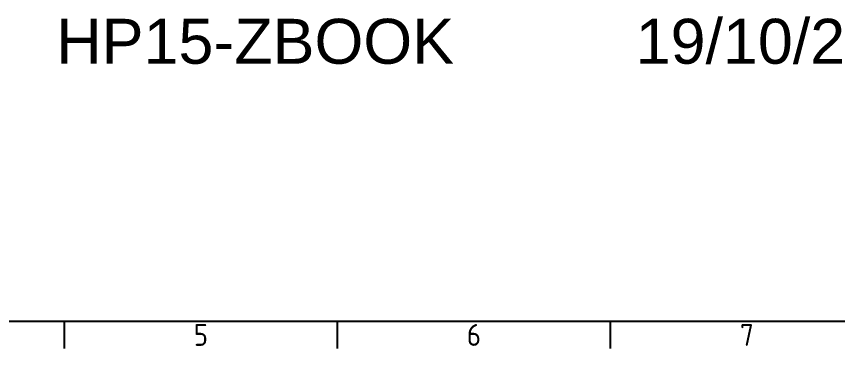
# Model space of a CAD drawing. Header units: millimetres. Extents: x -423347 to 1063494, y -223262 to 828147.
# Drawn here: x -49489 to 216703, y -196711 to -88984 of the extents above; entities that cross this region are included whole.
import ezdxf
from ezdxf.enums import TextEntityAlignment as Align

# ---------------------------------------------------------------- set-up
doc = ezdxf.new("R2010")
doc.units = ezdxf.units.MM
doc.layers.add('Title Block', color=7, linetype='Continuous')
doc.layers.add('TITLE_BLOCK', color=7, linetype='Continuous')
doc.styles.add('ISO Proportional', font='isocp.shx')
doc.styles.get("Standard").update_dxf_attribs({"font": 'arial.ttf'})

# ---------------------------------------------------------------- blocks, each defined once
blk = doc.blocks.new('ISO A1 title block')
at = {"layer": 'Title Block'}
for p, q in [((20, 20), (820, 20)), ((220, 15), (220, 20)), ((270, 15), (270, 20)), ((320, 15), (320, 20))]:
    blk.add_line(p, q, dxfattribs=at)
at = {"layer": 'Title Block', "style": 'ISO Proportional'}
for s, p in [('5', (245, 17.5)), ('6', (295, 17.5)), ('7', (345, 17.5))]:
    blk.add_text(s, height=4, dxfattribs=at).set_placement(p, align=Align.MIDDLE)
at = {"layer": 'Title Block', "style": 'ISO Proportional', "flags": 8}
for tag, p in [('DESIGNED_BY', (652, 43)), ('CHECKED_BY', (684, 43)), ('APPROVED_BY_DATE', (709, 43)), ('FILENAME', (747, 43)), ('DATE', (772, 43)), ('SCALE', (802, 43)), ('EDITION', (787, 23)), ('SHEET', (802, 23))]:
    blk.add_attdef(tag, text='', height=2.5, dxfattribs=at).set_placement(p, align=Align.MIDDLE_LEFT)
for tag, height, p in [('TITLE', 5, (772.5, 35)), ('OWNER', 5, (687.5, 30)), ('DRAWING_NUMBER', 3, (755, 25))]:
    blk.add_attdef(tag, text='', height=height, dxfattribs=at).set_placement(p, align=Align.MIDDLE)
blk = doc.blocks.new('REVDATE')
at = {"color": 41, "true_color": 0xf4ee51, "flags": 8}
for tag in ['USER', 'REVDATE', 'FNAME']:
    blk.add_attdef(tag, (0, 0), '', height=4.95, dxfattribs=at)

msp = doc.modelspace()

# ---------------------------------------------------------------- block references
at = {"layer": 'Title Block', "xscale": 1770.048651675113, "yscale": 1770.048651675113, "zscale": 1770.048651675113}
msp.add_blockref('ISO A1 title block', (-423346.992, -223261.641), dxfattribs=at)
at = {"layer": 'TITLE_BLOCK', "color": 41, "true_color": 0xf4ee51}
ref = msp.add_blockref('REVDATE', (-36549.819, -104328.92), dxfattribs=dict(at, xscale=2943.40907882797, yscale=2943.40907882797, zscale=2943.40907882797))
ref.add_attrib('USER', 'HP15-ZBOOK', (-36549.819, -104328.92), dxfattribs={"color": 41, "true_color": 0xf4ee51, "height": 14569.8749})
ref.add_attrib('REVDATE', '19/10/2020 2:11 PM', (151260.762, -104328.92), dxfattribs={"color": 41, "true_color": 0xf4ee51, "height": 14569.87494})

doc.saveas('drawing.dxf')
